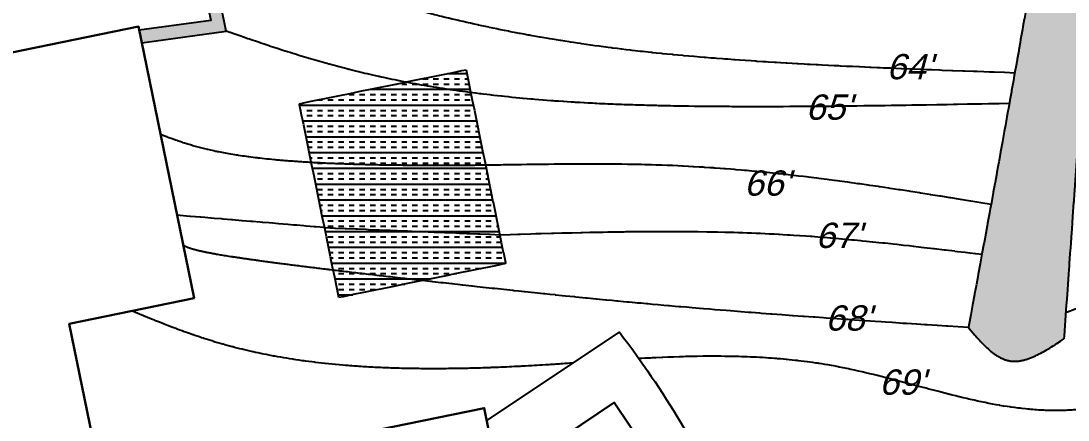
# Model space of a CAD drawing. Header units: inches. Extents: x 390519 to 400596, y 203620 to 211185.
# Drawn here: x 394540 to 396571, y 207590 to 208364 of the extents above; entities that cross this region are included whole.
import ezdxf

# ---------------------------------------------------------------- set-up
doc = ezdxf.new("R2010")
doc.units = ezdxf.units.IN
doc.header["$LTSCALE"] = 0.5
doc.header["$MEASUREMENT"] = 0
doc.linetypes.add('LTP418', pattern=[40, 40, 0])
doc.layers.add('LD-A-BLDG', color=7, linetype='Continuous', lineweight=30)
for name, color, linetype in [('LD-A-WALL', 7, 'Continuous'), ('MONUMENTS', 7, 'Continuous'), ('My LAYER', 7, 'LTP418'), ('Names', 1, 'LTP418'), ('numbers', 7, 'LTP418'), ('TOPO', 80, 'LTP418')]:
    doc.layers.add(name, color=color, linetype=linetype)
doc.styles.add('ARIAL', font='arial.ttf', dxfattribs={"oblique": 15})
pattern_1 = [(49.99999999999999, (-5992902.709236369, -3124609.863930522), (117.2381198322018, -10.25700645216362), [12.2589531675, -134.8484848425]), (355, (-5992902.709236369, -3124609.863930522), (-22.67928134253247, 122.9478418665379), [9.807162534000001, -107.878787874]), (100.45144446, (-5992892.939393193, -3124610.718680965), (94.55883812016134, 112.690834147814), [10.41850704820611, -114.6035775302672]), (46.18420000000001, (-5992902.709236369, -3124577.173388742), (174.4434865483092, -27.0545748208081), [18.38842975125, -202.27272726375]), (96.63563548999998, (-5992888.172284477, -3124579.427942136), (152.7730269261972, 159.2223240864779), [15.62776939875544, -171.9054630594044]), (351.1841639899999, (-5992902.709236369, -3124577.173388742), (152.7730268249456, 159.2223240040061), [14.710743801, -161.8181819744527]), (21, (-5992886.363965479, -3124585.346024187), (97.56607463027603, -65.80914833356255), [12.2589531675, -134.8484848425]), (326.0000000000001, (-5992886.363965479, -3124585.346024187), (39.77055011948517, 118.5277392218651), [9.807162533999996, -107.878787874]), (71.45144474, (-5992878.233459315, -3124590.830119845), (137.3366235549101, 52.71859063083836), [10.41850672130069, -114.6035775302672]), (37.50000000000001, (-5992902.709236369, -3124609.863930522), (1.987561291443229, 54.4124021848885), [0, -106.5711662028, 0, -109.513314963, 0, -108.28741964625]), (7.499999999999999, (-5992902.709236369, -3124609.863930522), (42.99942852398916, 64.46766272905809), [0, -62.43893479979999, 0, -104.1193755693, 0, -41.27180899724999]), (327.5, (-5992939.159190454, -3124609.863930522), (87.25472326397761, -3.686654883876419), [0, -40.86317722499999, 0, -127.493112942, 0, -169.1735537115]), (317.5, (-5992955.504461343, -3124609.863930522), (95.32335917202715, 16.36243053660396), [0, -53.1221303925, 0, -84.66850321019999, 0, -120.1377410415])]

msp = doc.modelspace()

# ---------------------------------------------------------------- hatches: boundary and pattern name
at = {"layer": 'MONUMENTS'}
h = msp.add_hatch(dxfattribs=at)
h.set_pattern_fill('GRAVEL', scale=49.03581267)
h.set_pattern_definition([(228.012787504, (-5992867.403451246, -3124560.828117853), (-392.286501360003, -441.3223140300001), [6.597082093371119, -653.1123064115419]), (184.969740728, (-5992871.816674386, -3124565.731699119), (588.4297520399988, 49.03581267000172), [11.32079999949756, -1120.758844991288]), (132.510447078, (-5992883.094911301, -3124566.712415373), (490.3581267000057, -539.3939393699933), [7.982441872923958, -790.2627553659584]), (267.273689006, (-5992902.218878242, -3124578.971368541), (49.03581267000119, 980.7162534000008), [10.30919118411546, -1020.609733125491]), (292.833654178, (-5992902.709236369, -3124589.268889201), (-245.1790633499994, 588.4297520400013), [10.10897796098385, -1000.79019742107]), (357.273689006, (-5992898.786371355, -3124598.585693609), (-980.7162534000008, 49.03581267000124), [10.30919118411546, -1020.609733125491]), (37.6942404667, (-5992888.488850694, -3124599.076051735), (-637.4655647099999, -490.3581266999986), [13.63337796082743, -1349.703317214766]), (72.2553283749, (-5992877.700971907, -3124590.739963581), (343.2506886900013, 1078.78787874), [12.87131239612296, -1274.260392900135]), (121.429565615, (-5992873.778106893, -3124578.481010414), (-392.2865013600009, 637.4655647099993), [10.3441046827365, -1024.067496795255]), (175.236358309, (-5992879.172046287, -3124569.654564133), (539.3939393699991, -49.03581267000185), [11.80939283694144, -578.6599831768052]), (222.397437798, (-5992890.940641328, -3124568.67384788), (-588.4297520399981, -539.3939393699986), [15.27210578444616, -1511.939600718983]), (138.814074834, (-5992853.673423698, -3124579.461726667), (-343.2506886900016, 294.21487602), [5.212555922633668, -516.0452828054098]), (171.46923439, (-5992857.596288712, -3124576.02921978), (637.4655647099999, -98.07162533999976), [9.916855646942789, -981.7710831729411]), (225, (-5992867.403451246, -3124574.5581454), (-5.444068825743997e-15, -49.03581266999671), [6.934693663604069, -62.41241765629662]), (203.198590514, (-5992870.835958133, -3124568.67384788), (245.1790633499994, 98.07162533999879), [3.73446942132186, -369.7111539350444]), (291.801409486, (-5992874.26846502, -3124570.14492226), (-49.03581266998449, 147.107438010005), [5.281304131997009, -258.784628547727]), (30.9637565321, (-5992872.307032513, -3124575.048503527), (147.1074380100026, 98.07162533999899), [8.577785674550427, -277.3476791288651]), (161.565051177, (-5992864.951660613, -3124570.635280387), (98.07162534000055, -49.03581266999885), [6.20258898044097, -148.8622659741026]), (16.389540334, (-5992902.709236369, -3124570.14492226), (490.3581266999983, 147.1074380100021), [8.689146005123998, -860.2276683108993]), (70.3461759419, (-5992894.373148215, -3124567.693131626), (-196.1432506800598, -539.3939393701664), [7.289712947334869, -721.680049285541]), (293.198590514, (-5992864.951660613, -3124560.828117853), (-98.07162533999853, 245.1790633499996), [7.46888980683105, -365.9767335495352]), (343.610459666, (-5992862.009511853, -3124567.693131626), (-490.3581266999983, 147.1074380100021), [8.689146005123995, -860.2276683108794]), (339.44395478, (-5992902.709236369, -3124600.547126115), (-245.1790633500018, 98.07162534000118), [8.379239669049596, -410.5829274381176]), (294.775140569, (-5992894.863506341, -3124603.489274875), (-245.1790633500002, 539.3939393700001), [7.020849586465259, -695.0651419149168]), (66.8014094864, (-5992864.461302486, -3124609.863930522), (98.07162533999906, 245.1790633499985), [7.46888980683105, -365.9767335495352]), (17.3540246363, (-5992861.519153725, -3124602.998916748), (-637.4655647099988, -196.1432506799981), [8.21992231368477, -813.7700835271669]), (69.44395478040002, (-5992888.488850694, -3124609.863930522), (-98.07162534000034, -245.1790633499978), [4.189619834524797, -414.7725472726424]), (101.309932474, (-5992867.403451246, -3124609.863930522), (-49.03581266999822, 196.1432506800006), [2.5003360880433, -247.5342295811677]), (165.963756532, (-5992867.893809373, -3124607.412139889), (147.107438009998, -49.03581267000006), [10.10897796098385, -192.0708571154289]), (186.009005957, (-5992877.700971907, -3124604.960349255), (490.3581267000022, 49.03581266999917), [9.3682920106035, -927.4595936416524]), (303.690067526, (-5992872.307032513, -3124579.461726667), (-49.03581266999937, 98.07162533999929), [7.072042974892739, -169.7290939408395]), (353.157226587, (-5992868.3841675, -3124585.346024187), (833.6088153900006, -98.07162534000257), [12.34692341542998, -1222.343291151545]), (60.9453959009, (-5992856.125214332, -3124586.817098568), (-196.1432506799988, -343.2506886899988), [5.048531129252519, -499.8060597837916]), (90, (-5992853.673423698, -3124582.403875427), (-49.03581266999998, 49.03581267), [2.942148760199999, -46.09366390979999]), (120.256437164, (-5992878.681688161, -3124603.489274875), (196.1432506800004, -343.2506886900003), [6.812251239367079, -674.4150297557608]), (48.01278750420001, (-5992882.114195047, -3124597.604977355), (392.28650136, 441.3223140299987), [13.19416418674224, -646.5152243181709]), (0, (-5992873.287748766, -3124587.797814821), (49.03581267, 49.03581267), [12.7493112942, -36.28650137579999]), (325.3048464690001, (-5992860.538437473, -3124587.797814821), (490.3581267000067, -343.2506886899914), [7.753248484504379, -767.5710262882134]), (254.054604099, (-5992854.163781825, -3124592.211037961), (-49.03581267000185, -196.1432506800002), [7.13971239637734, -349.8463923513957]), (207.645975364, (-5992856.125214332, -3124599.076051735), (-931.6804407299975, -490.3581267000023), [11.62467493061355, -1150.844739464673]), (175.42607874, (-5992866.422734993, -3124604.469991129), (-637.4655647099976, 49.03581267000006), [12.29813278182333, -1217.513792402841])])
edge = h.paths.add_edge_path()
edge.add_line((395243.965298079, 209714.6186754215), (395112.0313935615, 209665.4385742233))
edge.add_line((395112.0313935615, 209665.4385742233), (395034.9001334598, 209625.6759249694))
edge.add_line((395034.9001334598, 209625.6759249694), (394982.1702895705, 209589.3567330516))
edge.add_line((394982.1702895705, 209589.3567330516), (394929.1569923973, 209530.5998705062))
edge.add_line((394929.1569923973, 209530.5998705062), (394866.7072960027, 209445.616420845))
edge.add_line((394866.7072960027, 209445.616420845), (394823.3843660811, 209351.9090681029))
edge.add_line((394823.3843660811, 209351.9090681029), (394795.3928791098, 209274.6285420647))
edge.add_line((394795.3928791098, 209274.6285420647), (394774.3610278219, 209149.5048453193))
edge.add_line((394774.3610278219, 209149.5048453193), (394785.6801844174, 208960.3401902174))
edge.add_line((394785.6801844174, 208960.3401902174), (394822.8774521109, 208755.7887808396))
edge.add_line((394822.8774521109, 208755.7887808396), (394859.0822271323, 208607.6025549509))
edge.add_line((394859.0822271323, 208607.6025549509), (394908.8454043576, 208365.341122454))
edge.add_line((394908.8454043576, 208365.341122454), (394769.9253111016, 208346.3139192406))
edge.add_line((394769.9253111016, 208346.3139192406), (394774.910575103, 208321.927978538))
edge.add_line((394774.910575103, 208321.927978538), (394779.0966440318, 208322.8434181404))
edge.add_line((394779.0966440318, 208322.8434181404), (394938.3976541255, 208344.272068277))
edge.add_line((394938.3976541255, 208344.272068277), (394890.8002252942, 208580.9679360352))
edge.add_arc((385292.6892563722, 206455.5436164225), 9830.623719283682, 12.48619768716796, 13.32064973259904)
edge.add_arc((397029.8308848416, 209291.6349727309), 2244.86472403264, 191.0840244213952, 194.7384978401566, ccw=False)
edge.add_arc((396297.3122760414, 209147.7418728461), 1498.347131392757, 180.1794483127775, 191.0693608223139, ccw=False)
edge.add_arc((395496.6364647359, 209088.0657864351), 699.827252167639, 155.6283747836667, 175.4937986231259, ccw=False)
edge.add_arc((395383.1542719763, 209145.0155818942), 572.9793642877853, 132.1318905069582, 156.1329705717189, ccw=False)
edge.add_arc((395310.3697000908, 209223.4922002926), 465.9560408331421, 102.920529217011, 131.9681010481975, ccw=False)
edge.add_line((395206.182227117, 209677.6507656244), (395212.885073645, 209680.0083682323))
edge.add_line((395212.885073645, 209680.0083682323), (395256.0247404715, 209692.5793815684))
edge.add_line((395256.0247404715, 209692.5793815684), (395243.965298079, 209714.6186754215))
at = {"layer": 'My LAYER', "true_color": 0x121569}
h = msp.add_hatch(dxfattribs=at)
h.set_pattern_fill('GRAVEL', color=166, scale=81.72635444999999)
h.set_pattern_definition([(228.012787504, (-5992843.866261165, -3124528.137576072), (-653.810835600005, -735.5371900500002), [10.9951368222852, -1088.520510685903]), (184.969740728, (-5992851.221633065, -3124536.310211517), (980.7162533999978, 81.72635445000287), [18.8679999991626, -1867.931408318814]), (132.510447078, (-5992870.018694589, -3124537.944738606), (817.2635445000094, -898.9898989499889), [13.3040697882066, -1317.104592276597]), (267.273689006, (-5992901.891972824, -3124558.376327219), (81.72635445000196, 1634.527089000001), [17.18198530685909, -1701.016221875819]), (292.833654178, (-5992902.709236369, -3124575.538861653), (-408.631772249999, 980.7162534000022), [16.84829660163975, -1667.983662368449]), (357.273689006, (-5992896.171128012, -3124591.066868999), (-1634.527089000001, 81.72635445000208), [17.18198530685909, -1701.016221875819]), (37.6942404667, (-5992879.008593578, -3124591.884132544), (-1062.44260785, -817.2635444999977), [22.72229660137905, -2249.505528691277]), (72.2553283749, (-5992861.028795599, -3124577.990652287), (572.0844811500021, 1797.9797979), [21.4521873268716, -2123.767321500226]), (121.429565615, (-5992854.490687243, -3124557.559063674), (-653.8108356000016, 1062.442607849999), [17.2401744712275, -1706.779161325426]), (175.236358309, (-5992863.480586233, -3124542.848319874), (898.9898989499986, -81.7263544500031), [19.6823213949024, -964.4333052946755]), (222.397437798, (-5992883.094911301, -3124541.213792785), (-980.7162533999968, -898.9898989499977), [25.4535096407436, -2519.899334531638]), (138.814074834, (-5992820.982881919, -3124559.193590763), (-572.0844811500026, 490.3581267), [8.687593204389447, -860.0754713423497]), (171.46923439, (-5992827.520990275, -3124553.472745952), (1062.44260785, -163.4527088999996), [16.52809274490465, -1636.285138621568]), (225, (-5992843.866261165, -3124551.020955319), (-9.073448042906661e-15, -81.7263544499945), [11.55782277267345, -104.0206960938277]), (203.198590514, (-5992849.587105976, -3124541.213792785), (408.6317722499991, 163.452708899998), [6.2241157022031, -616.1852565584073]), (291.801409486, (-5992855.307950787, -3124543.665583418), (-81.72635444997417, 245.1790633500084), [8.802173553328348, -431.3077142462117]), (30.9637565321, (-5992852.038896609, -3124551.838218863), (245.1790633500043, 163.4527088999983), [14.29630945758405, -462.2461318814419]), (161.565051177, (-5992839.779943442, -3124544.482846962), (163.4527089000009, -81.72635444999808), [10.33764830073495, -248.1037766235043]), (16.389540334, (-5992902.709236369, -3124543.665583418), (817.2635444999971, 245.1790633500036), [14.48191000854, -1433.712780518166]), (70.3461759419, (-5992888.815756112, -3124539.579265696), (-326.9054178000997, -898.9898989502775), [12.14952157889145, -1202.800082142568]), (293.198590514, (-5992839.779943442, -3124528.137576072), (-163.4527088999976, 408.6317722499992), [12.44814967805175, -609.9612225825587]), (343.610459666, (-5992834.876362175, -3124539.579265696), (-817.2635444999971, 245.1790633500035), [14.48191000853999, -1433.712780518132]), (339.44395478, (-5992902.709236369, -3124594.335923177), (-408.6317722500029, 163.452708900002), [13.965399448416, -684.3048790635294]), (294.775140569, (-5992889.633019657, -3124599.239504444), (-408.6317722500004, 898.98989895), [11.7014159774421, -1158.441903191528]), (66.8014094864, (-5992838.962679897, -3124609.863930522), (163.4527088999984, 408.6317722499975), [12.44814967805175, -609.9612225825587]), (17.3540246363, (-5992834.05909863, -3124598.422240899), (-1062.442607849998, -326.9054177999969), [13.69987052280795, -1356.283472545278]), (69.44395478040002, (-5992879.008593578, -3124609.863930522), (-163.4527089000006, -408.6317722499962), [6.982699724207997, -691.2875787877372]), (101.309932474, (-5992843.866261165, -3124609.863930522), (-81.72635444999703, 326.905417800001), [4.1672268134055, -412.5570493019462]), (165.963756532, (-5992844.683524709, -3124605.7776128), (245.1790633499966, -81.7263544500001), [16.84829660163975, -320.1180951923814]), (186.009005957, (-5992861.028795599, -3124601.691295078), (817.2635445000036, 81.72635444999861), [15.6138200176725, -1545.765989402754]), (303.690067526, (-5992852.038896609, -3124559.193590763), (-81.72635444999895, 163.4527088999988), [11.78673829148789, -282.8818232347325]), (353.157226587, (-5992845.500788254, -3124569.000753297), (1389.348025650001, -163.4527089000043), [20.5782056923833, -2037.238818585909]), (60.9453959009, (-5992825.069199641, -3124571.452543931), (-326.905417799998, -572.084481149998), [8.4142185487542, -833.0100996396528]), (90, (-5992820.982881919, -3124564.09717203), (-81.72635444999997, 81.72635444999999), [4.903581266999999, -76.82277318299998]), (120.256437164, (-5992862.663322688, -3124599.239504444), (326.9054178000007, -572.0844811500007), [11.3537520656118, -1124.025049592935]), (48.01278750420001, (-5992868.3841675, -3124589.43234191), (653.8108355999999, 735.5371900499979), [21.9902736445704, -1077.525373863618]), (0, (-5992853.673423698, -3124573.08707102), (81.72635444999999, 81.72635444999999), [21.248852157, -60.47750229299999]), (325.3048464690001, (-5992832.424571541, -3124573.08707102), (817.2635445000113, -572.0844811499857), [12.9220808075073, -1279.285043813689]), (254.054604099, (-5992821.800145463, -3124580.442442921), (-81.72635445000307, -326.9054178000003), [11.8995206606289, -583.0773205856594]), (207.645975364, (-5992825.069199641, -3124591.884132544), (-1552.800734549996, -817.2635445000038), [19.37445821768925, -1918.074565774455]), (175.42607874, (-5992842.231734076, -3124600.874031533), (-1062.442607849996, 81.7263544500001), [20.49688796970555, -2029.189654004736])])
edge = h.paths.add_edge_path()
edge.add_spline(control_points=[(396441.4597293586, 209699.1969534322), (396511.9371837005, 209664.2417507777), (396709.1969689541, 209566.4054166847), (396507.2596721295, 208472.5030557243), (396377.4710223209, 207769.4327825131)], knot_values=[0, 0, 0, 0, 58.24196916323759, 163.0138096938018, 163.0138096938018, 163.0138096938018, 163.0138096938018], degree=3, periodic=0)
edge.add_spline(control_points=[(396377.4710223209, 207769.4327825136), (396402.6380666353, 207739.9695625064), (396456.0230929906, 207677.4713701501), (396525.8619669282, 207723.3793952605), (396562.7770389076, 207747.645222526)], knot_values=[0, 0, 0, 0, 101.9809180768147, 216.3247273409774, 216.3247273409774, 216.3247273409774, 216.3247273409774], degree=3, periodic=0)
edge.add_spline(control_points=[(396562.7770389067, 207747.645222526), (396616.2889999989, 208502.841989161), (396697.5306929993, 209649.3793729041), (396773.0546128489, 209679.2815385694), (396798.8327320963, 209689.4878625236)], knot_values=[0, 0, 0, 0, 109.3975424700394, 166.0870089399825, 166.0870089399825, 166.0870089399825, 166.0870089399825], degree=3, periodic=0)
edge.add_line((396798.8327320972, 209689.4878625232), (396441.4597293586, 209699.1969534322))
at = {"layer": 'Names'}
h = msp.add_hatch(dxfattribs=at)
h.set_pattern_fill('INSUL', scale=81.72635444999999)
h.set_pattern_definition([(0, (-5992902.709236369, -3124609.863930522), (0, 30.64738291875), []), (0, (-5992902.709236369, -3124599.648136216), (0, 30.64738291875), [10.21579430625, -10.21579430625]), (0, (-5992902.709236369, -3124589.43234191), (0, 30.64738291875), [10.21579430625, -10.21579430625])])
h.paths.add_polyline_path([(395480.1646458181, 207893.6032608906), (395156.8259027358, 207827.7672400074), (395080.2505907323, 208203.8495852342), (395403.5893338146, 208269.6856061183)])
at = {"layer": 'TOPO', "true_color": 0x055715}
h = msp.add_hatch(dxfattribs=at)
h.set_pattern_fill('AR-CONC', color=108, scale=16.34527089)
h.set_pattern_definition(pattern_1)
edge = h.paths.add_edge_path()
edge.add_arc((395999.1648717104, 207482.5493869565), 52.46012400392839, 56.3916279224253, 236.3916279224253, ccw=False)
edge.add_arc((396077.1890223036, 207524.0745476531), 49.03462830490692, -2.5314482260350815, 177.4685517739648, ccw=False)
edge.add_arc((396144.1474245046, 207482.1979636324), 43.58818399241914, -65.65028746379733, 114.3497125362027, ccw=False)
edge.add_arc((396146.8934300137, 207372.1370820941), 71.97880562309842, -102.21198287638549, 77.78801712361451, ccw=False)
edge.add_arc((396081.054678869, 207290.9501215836), 51.76029152821884, -167.91472061012462, 12.085279389875325, ccw=False)
edge.add_arc((396007.2230902594, 207341.228174842), 65.37687707205255, 110.80250600451609, 290.80250600451615, ccw=False)
edge.add_arc((395977.0660654674, 207420.6008102838), 19.53167029305017, 110.8085838732649, 290.80858387326487, ccw=False)
edge = h.paths.add_edge_path()
edge.add_arc((395830.9965521578, 204060.2909849053), 49.03581267, 270, 450)
edge = h.paths.add_edge_path()
edge.add_arc((395794.2196926553, 204109.3267975753), 36.7768595025, 0, 90)
edge = h.paths.add_edge_path()
edge.add_arc((395794.2196926553, 204121.5857507428), 24.517906335, 90, 180)
edge = h.paths.add_edge_path()
edge.add_arc((395757.4428331528, 204121.5857507428), 12.2589531675, 0, 90)
edge = h.paths.add_edge_path()
edge.add_line((395757.4428331528, 204133.8447039103), (395745.1838799853, 204133.8447039103))
edge = h.paths.add_edge_path()
edge.add_arc((395745.1838799853, 204109.3267975753), 24.517906335, 90, 180)
edge = h.paths.add_edge_path()
edge.add_line((395720.6659736503, 204109.3267975753), (395720.6659736503, 204097.0678444078))
edge = h.paths.add_edge_path()
edge.add_arc((395720.6659736503, 204060.2909849053), 36.7768595025, 90, 270)
edge = h.paths.add_edge_path()
edge.add_arc((395781.9607394878, 204023.5141254028), 61.29476583749999, 180, 270)
edge = h.paths.add_edge_path()
edge.add_arc((395781.9607394878, 204011.2551722353), 49.03581267, 270, 360)
edge = h.paths.add_edge_path()
edge.add_arc((394856.148251007, 204116.4696809528), 49.03581267, 270, 450)
edge = h.paths.add_edge_path()
edge.add_arc((394819.3713915044, 204165.5054936228), 36.7768595025, 0, 90)
edge = h.paths.add_edge_path()
edge.add_arc((394819.3713915044, 204177.7644467903), 24.517906335, 90, 180)
edge = h.paths.add_edge_path()
edge.add_arc((394782.5945320019, 204177.7644467903), 12.2589531675, 0, 90)
edge = h.paths.add_edge_path()
edge.add_line((394782.5945320019, 204190.0233999578), (394770.3355788345, 204190.0233999578))
edge = h.paths.add_edge_path()
edge.add_arc((394770.3355788345, 204165.5054936228), 24.517906335, 90, 180)
edge = h.paths.add_edge_path()
edge.add_line((394745.8176724995, 204165.5054936228), (394745.8176724995, 204153.2465404554))
edge = h.paths.add_edge_path()
edge.add_arc((394745.8176724995, 204116.4696809528), 36.7768595025, 90, 270)
edge = h.paths.add_edge_path()
edge.add_arc((394807.1124383369, 204079.6928214503), 61.29476583749999, 180, 270)
edge = h.paths.add_edge_path()
edge.add_arc((394807.1124383369, 204067.4338682829), 49.03581267, 270, 360)
edge = h.paths.add_edge_path()
edge.add_arc((397148.9974703729, 204378.1574679017), 49.03581267, 270, 450)
edge = h.paths.add_edge_path()
edge.add_arc((397112.2206108704, 204427.1932805717), 36.7768595025, 0, 90)
edge = h.paths.add_edge_path()
edge.add_arc((397112.2206108704, 204439.4522337392), 24.517906335, 90, 180)
edge = h.paths.add_edge_path()
edge.add_arc((397075.4437513679, 204439.4522337392), 12.2589531675, 0, 90)
edge = h.paths.add_edge_path()
edge.add_line((397075.4437513679, 204451.7111869067), (397063.1847982004, 204451.7111869067))
edge = h.paths.add_edge_path()
edge.add_arc((397063.1847982004, 204427.1932805717), 24.517906335, 90, 180)
edge = h.paths.add_edge_path()
edge.add_line((397038.6668918654, 204427.1932805717), (397038.6668918654, 204414.9343274042))
edge = h.paths.add_edge_path()
edge.add_arc((397038.6668918654, 204378.1574679017), 36.7768595025, 90, 270)
edge = h.paths.add_edge_path()
edge.add_arc((397099.9616577029, 204341.3806083992), 61.29476583749999, 180, 270)
edge = h.paths.add_edge_path()
edge.add_arc((397099.9616577029, 204329.1216552317), 49.03581267, 270, 360)
edge = h.paths.add_edge_path()
edge.add_arc((396123.2826862136, 208589.0588451261), 49.03581267, 270, 450)
edge = h.paths.add_edge_path()
edge.add_arc((396086.5058267111, 208638.0946577961), 36.7768595025, 0, 90)
edge = h.paths.add_edge_path()
edge.add_arc((396086.5058267111, 208650.3536109636), 24.517906335, 90, 180)
edge = h.paths.add_edge_path()
edge.add_arc((396049.7289672086, 208650.3536109636), 12.2589531675, 0, 90)
edge = h.paths.add_edge_path()
edge.add_line((396049.7289672086, 208662.6125641311), (396037.4700140411, 208662.6125641311))
edge = h.paths.add_edge_path()
edge.add_arc((396037.4700140411, 208638.0946577961), 24.517906335, 90, 180)
edge = h.paths.add_edge_path()
edge.add_line((396012.9521077061, 208638.0946577961), (396012.9521077061, 208625.8357046286))
edge = h.paths.add_edge_path()
edge.add_arc((396012.9521077061, 208589.0588451261), 36.7768595025, 90, 270)
edge = h.paths.add_edge_path()
edge.add_arc((396074.2468735436, 208552.2819856236), 61.29476583749999, 180, 270)
edge = h.paths.add_edge_path()
edge.add_arc((396074.2468735436, 208540.0230324561), 49.03581267, 270, 360)
edge = h.paths.add_edge_path()
edge.add_arc((396299.8279570962, 209444.6357045919), 49.03581267, 270, 450)
edge = h.paths.add_edge_path()
edge.add_arc((396263.0510975936, 209493.6715172619), 36.7768595025, 0, 90)
edge = h.paths.add_edge_path()
edge.add_arc((396263.0510975936, 209505.9304704294), 24.517906335, 90, 180)
edge = h.paths.add_edge_path()
edge.add_arc((396226.2742380911, 209505.9304704294), 12.2589531675, 0, 90)
edge = h.paths.add_edge_path()
edge.add_line((396226.2742380911, 209518.1894235969), (396214.0152849237, 209518.1894235969))
edge = h.paths.add_edge_path()
edge.add_arc((396214.0152849237, 209493.6715172619), 24.517906335, 90, 180)
edge = h.paths.add_edge_path()
edge.add_line((396189.4973785887, 209493.6715172619), (396189.4973785887, 209481.4125640944))
edge = h.paths.add_edge_path()
edge.add_arc((396189.4973785887, 209444.6357045919), 36.7768595025, 90, 270)
edge = h.paths.add_edge_path()
edge.add_arc((396250.7921444261, 209407.8588450894), 61.29476583749999, 180, 270)
edge = h.paths.add_edge_path()
edge.add_arc((396250.7921444261, 209395.5998919219), 49.03581267, 270, 360)
h = msp.add_hatch(dxfattribs=at)
h.set_pattern_fill('AR-CONC', color=108, scale=16.34527089)
h.set_pattern_definition(pattern_1)
edge = h.paths.add_edge_path()
edge.add_arc((394863.9965127023, 205836.977604981), 49.03581267, 270, 450)
edge = h.paths.add_edge_path()
edge.add_arc((394827.2196531998, 205886.013417651), 36.7768595025, 0, 90)
edge = h.paths.add_edge_path()
edge.add_arc((394827.2196531998, 205898.2723708185), 24.517906335, 90, 180)
edge = h.paths.add_edge_path()
edge.add_arc((394790.4427936973, 205898.2723708185), 12.2589531675, 0, 90)
edge = h.paths.add_edge_path()
edge.add_line((394790.4427936973, 205910.531323986), (394778.1838405298, 205910.531323986))
edge = h.paths.add_edge_path()
edge.add_arc((394778.1838405298, 205886.013417651), 24.517906335, 90, 180)
edge = h.paths.add_edge_path()
edge.add_line((394753.6659341948, 205886.013417651), (394753.6659341948, 205873.7544644836))
edge = h.paths.add_edge_path()
edge.add_arc((394753.6659341948, 205836.977604981), 36.7768595025, 90, 270)
edge = h.paths.add_edge_path()
edge.add_arc((394814.9607000323, 205800.2007454785), 61.29476583749999, 180, 270)
edge = h.paths.add_edge_path()
edge.add_arc((394814.9607000323, 205787.9417923111), 49.03581267, 270, 360)
edge = h.paths.add_edge_path()
edge.add_arc((393380.8653093461, 205319.9785449044), 49.03581267, 270, 450)
edge = h.paths.add_edge_path()
edge.add_arc((393344.0884498436, 205369.0143575744), 36.7768595025, 0, 90)
edge = h.paths.add_edge_path()
edge.add_arc((393344.0884498436, 205381.2733107419), 24.517906335, 90, 180)
edge = h.paths.add_edge_path()
edge.add_arc((393307.3115903411, 205381.2733107419), 12.2589531675, 0, 90)
edge = h.paths.add_edge_path()
edge.add_line((393307.3115903411, 205393.5322639094), (393295.0526371736, 205393.5322639094))
edge = h.paths.add_edge_path()
edge.add_arc((393295.0526371736, 205369.0143575744), 24.517906335, 90, 180)
edge = h.paths.add_edge_path()
edge.add_line((393270.5347308386, 205369.0143575744), (393270.5347308386, 205356.7554044069))
edge = h.paths.add_edge_path()
edge.add_arc((393270.5347308386, 205319.9785449044), 36.7768595025, 90, 270)
edge = h.paths.add_edge_path()
edge.add_arc((393331.8294966761, 205283.2016854019), 61.29476583749999, 180, 270)
edge = h.paths.add_edge_path()
edge.add_arc((393331.8294966761, 205270.9427322344), 49.03581267, 270, 360)
edge = h.paths.add_edge_path()
edge.add_arc((393102.4968277622, 204690.6463567782), 49.03581267, 270, 450)
edge = h.paths.add_edge_path()
edge.add_arc((393065.7199682597, 204739.6821694482), 36.7768595025, 0, 90)
edge = h.paths.add_edge_path()
edge.add_arc((393065.7199682597, 204751.9411226157), 24.517906335, 90, 180)
edge = h.paths.add_edge_path()
edge.add_arc((393028.9431087572, 204751.9411226157), 12.2589531675, 0, 90)
edge = h.paths.add_edge_path()
edge.add_line((393028.9431087572, 204764.2000757832), (393016.6841555897, 204764.2000757832))
edge = h.paths.add_edge_path()
edge.add_arc((393016.6841555897, 204739.6821694482), 24.517906335, 90, 180)
edge = h.paths.add_edge_path()
edge.add_line((392992.1662492547, 204739.6821694482), (392992.1662492547, 204727.4232162807))
edge = h.paths.add_edge_path()
edge.add_arc((392992.1662492547, 204690.6463567782), 36.7768595025, 90, 270)
edge = h.paths.add_edge_path()
edge.add_arc((393053.4610150922, 204653.8694972757), 61.29476583749999, 180, 270)
edge = h.paths.add_edge_path()
edge.add_arc((393053.4610150922, 204641.6105441082), 49.03581267, 270, 360)
edge = h.paths.add_edge_path()
edge.add_arc((392752.381125297, 203997.2799656237), 49.03581267, 270, 450)
edge = h.paths.add_edge_path()
edge.add_arc((392715.6042657945, 204046.3157782937), 36.7768595025, 0, 90)
edge = h.paths.add_edge_path()
edge.add_arc((392715.6042657945, 204058.5747314612), 24.517906335, 90, 180)
edge = h.paths.add_edge_path()
edge.add_arc((392678.827406292, 204058.5747314612), 12.2589531675, 0, 90)
edge = h.paths.add_edge_path()
edge.add_line((392678.827406292, 204070.8336846287), (392666.5684531245, 204070.8336846287))
edge = h.paths.add_edge_path()
edge.add_arc((392666.5684531245, 204046.3157782937), 24.517906335, 90, 180)
edge = h.paths.add_edge_path()
edge.add_line((392642.0505467895, 204046.3157782937), (392642.0505467895, 204034.0568251263))
edge = h.paths.add_edge_path()
edge.add_arc((392642.0505467895, 203997.2799656237), 36.7768595025, 90, 270)
edge = h.paths.add_edge_path()
edge.add_arc((392703.345312627, 203960.5031061212), 61.29476583749999, 180, 270)
edge = h.paths.add_edge_path()
edge.add_arc((392703.345312627, 203948.2441529538), 49.03581267, 270, 360)
edge = h.paths.add_edge_path()
edge.add_arc((392376.979658201, 204509.3968981975), 49.03581267, 270, 450)
edge = h.paths.add_edge_path()
edge.add_arc((392340.2027986984, 204558.4327108675), 36.7768595025, 0, 90)
edge = h.paths.add_edge_path()
edge.add_arc((392340.2027986984, 204570.691664035), 24.517906335, 90, 180)
edge = h.paths.add_edge_path()
edge.add_arc((392303.425939196, 204570.691664035), 12.2589531675, 0, 90)
edge = h.paths.add_edge_path()
edge.add_line((392303.425939196, 204582.9506172025), (392291.1669860285, 204582.9506172025))
edge = h.paths.add_edge_path()
edge.add_arc((392291.1669860285, 204558.4327108675), 24.517906335, 90, 180)
edge = h.paths.add_edge_path()
edge.add_line((392266.6490796935, 204558.4327108675), (392266.6490796935, 204546.1737577))
edge = h.paths.add_edge_path()
edge.add_arc((392266.6490796935, 204509.3968981975), 36.7768595025, 90, 270)
edge = h.paths.add_edge_path()
edge.add_arc((392327.943845531, 204472.620038695), 61.29476583749999, 180, 270)
edge = h.paths.add_edge_path()
edge.add_arc((392327.943845531, 204460.3610855275), 49.03581267, 270, 360)
edge = h.paths.add_edge_path()
edge.add_arc((391022.1524752366, 204266.3231244734), 49.03581267, 270, 450)
edge = h.paths.add_edge_path()
edge.add_arc((390985.375615734, 204315.3589371434), 36.7768595025, 0, 90)
edge = h.paths.add_edge_path()
edge.add_arc((390985.375615734, 204327.6178903109), 24.517906335, 90, 180)
edge = h.paths.add_edge_path()
edge.add_arc((390948.5987562315, 204327.6178903109), 12.2589531675, 0, 90)
edge = h.paths.add_edge_path()
edge.add_line((390948.5987562315, 204339.8768434784), (390936.3398030641, 204339.8768434784))
edge = h.paths.add_edge_path()
edge.add_arc((390936.3398030641, 204315.3589371434), 24.517906335, 90, 180)
edge = h.paths.add_edge_path()
edge.add_line((390911.8218967291, 204315.3589371434), (390911.8218967291, 204303.099983976))
edge = h.paths.add_edge_path()
edge.add_arc((390911.8218967291, 204266.3231244734), 36.7768595025, 90, 270)
edge = h.paths.add_edge_path()
edge.add_arc((390973.1166625666, 204229.5462649709), 61.29476583749999, 180, 270)
edge = h.paths.add_edge_path()
edge.add_arc((390973.1166625666, 204217.2873118035), 49.03581267, 270, 360)
edge = h.paths.add_edge_path()
edge.add_arc((390925.2413641302, 207749.9580187169), 32.69054178, 270, 450)
edge = h.paths.add_edge_path()
edge.add_arc((390900.7234577952, 207782.6485604969), 24.517906335, 0, 90)
edge = h.paths.add_edge_path()
edge.add_arc((390900.7234577952, 207790.8211959419), 16.34527089, 90, 180)
edge = h.paths.add_edge_path()
edge.add_arc((390876.2055514602, 207790.8211959419), 8.172635445, 0, 90)
edge = h.paths.add_edge_path()
edge.add_line((390876.2055514602, 207798.9938313869), (390868.0329160152, 207798.9938313869))
edge = h.paths.add_edge_path()
edge.add_arc((390868.0329160152, 207782.6485604969), 16.34527089, 90, 180)
edge = h.paths.add_edge_path()
edge.add_line((390851.6876451252, 207782.6485604969), (390851.6876451252, 207774.4759250519))
edge = h.paths.add_edge_path()
edge.add_arc((390851.6876451252, 207749.9580187169), 24.517906335, 90, 270)
edge = h.paths.add_edge_path()
edge.add_arc((390892.5508223502, 207725.4401123819), 40.86317722499999, 180, 270)
edge = h.paths.add_edge_path()
edge.add_arc((390892.5508223502, 207717.2674769369), 32.69054178, 270, 360)
edge = h.paths.add_edge_path()
edge.add_arc((391196.2459554862, 208446.4463566109), 32.69054178, 270, 450)
edge = h.paths.add_edge_path()
edge.add_arc((391171.7280491513, 208479.1368983909), 24.517906335, 0, 90)
edge = h.paths.add_edge_path()
edge.add_arc((391171.7280491513, 208487.3095338359), 16.34527089, 90, 180)
edge = h.paths.add_edge_path()
edge.add_arc((391147.2101428162, 208487.3095338359), 8.172635445, 0, 90)
edge = h.paths.add_edge_path()
edge.add_line((391147.2101428162, 208495.4821692808), (391139.0375073712, 208495.4821692808))
edge = h.paths.add_edge_path()
edge.add_arc((391139.0375073712, 208479.1368983909), 16.34527089, 90, 180)
edge = h.paths.add_edge_path()
edge.add_line((391122.6922364812, 208479.1368983909), (391122.6922364812, 208470.9642629459))
edge = h.paths.add_edge_path()
edge.add_arc((391122.6922364812, 208446.4463566109), 24.517906335, 90, 270)
edge = h.paths.add_edge_path()
edge.add_arc((391163.5554137062, 208421.9284502759), 40.86317722499999, 180, 270)
edge = h.paths.add_edge_path()
edge.add_arc((391163.5554137062, 208413.7558148309), 32.69054178, 270, 360)

# ---------------------------------------------------------------- linework, layer by layer
at = {"layer": 'LD-A-BLDG', "elevation": 1389.44609727534}
msp.add_lwpolyline([(394522.4105099766, 208302.9675687389), (394768.5049084956, 208353.2619672664), (394876.171207848, 207826.6009939192), (394634.1631270498, 207777.140204208), (394698.5798396282, 207462.0360719897), (395438.6610149853, 207613.3115540766), (395464.0942564905, 207488.9076973321), (395500.5769011164, 207496.3611408584), (395690.7377826516, 207624.1484686765), (395788.4988478441, 207478.8553557349, -0.022157), (395882.5985723585, 207271.0579269105, -0.083003), (395961.7914098203, 206794.8874953426, -0.050101), (395929.0354869561, 206462.3593043564), (395702.6861756714, 206503.7291849796), (395698.9431086378, 206502.9773025191), (395731.2250186456, 206345.0492951805), (394218.4211619636, 206035.8131152107)], format="xyb", dxfattribs=at)
at = {"layer": 'LD-A-WALL', "flags": 128}
for points, elevation in [([(394779.0966440318, 208322.8434181404), (394938.3976541255, 208344.272068277), (394890.8002252942, 208580.9679360352, 0.003641), (394858.8288754327, 208720.5238588932, -0.015947), (394826.8411803022, 208860.0634364826, -0.047552), (394798.9724934343, 209143.0491114003, -0.086897), (394859.1721261228, 209376.8518662122, -0.105109), (394998.7770847939, 209569.938551235, -0.1274270041639889), (395206.182227117, 209677.6507656244), (395212.885073645, 209680.0083682323), (395256.0247404715, 209692.5793815684)], 988.74178140699), ([(395443.5645962534, 207589.2840058678), (395701.0026127715, 207760.4843731695, -0.05703300000000001), (395916.7274979772, 207399.5154108349, -0.022115), (396012.0040819943, 207117.1181656695)], 1185.26097331746)]:
    msp.add_lwpolyline(points, format="xyb", dxfattribs=dict(at, elevation=elevation))
at = {"layer": 'MONUMENTS', "elevation": 909.8595040918499}
msp.add_lwpolyline([(395243.965298079, 209714.6186754215), (395112.0313935615, 209665.4385742233), (395034.9001334598, 209625.6759249694), (394982.1702895705, 209589.3567330516), (394929.1569923973, 209530.5998705062), (394866.7072960027, 209445.616420845), (394823.3843660811, 209351.9090681029), (394795.3928791098, 209274.6285420647), (394774.3610278219, 209149.5048453193), (394785.6801844174, 208960.3401902174), (394822.8774521109, 208755.7887808396), (394859.0822271323, 208607.6025549509), (394908.8454043576, 208365.341122454), (394769.9253111016, 208346.3139192406), (394774.910575103, 208321.927978538), (394779.0966440318, 208322.8434181404)], dxfattribs=at)
at = {"layer": 'My LAYER'}
msp.add_lwpolyline([(395480.1646458181, 207893.6032608906), (395156.8259027358, 207827.7672400074), (395080.2505907323, 208203.8495852342), (395403.5893338146, 208269.6856061183)], close=True, dxfattribs=at)
for points in [[(396441.4597293586, 209699.1969534322, 909.22203852714), (396601.9342930866, 209467.1827891194), (396377.4710223209, 207769.4327825131)], [(396798.8327320963, 209689.4878625236, 909.22203852714), (396720.8322422979, 209528.778645372), (396562.7770389067, 207747.645222526)], [(396377.4710223209, 207769.4327825136), (396456.6288859369, 207705.1355020148), (396562.7770389076, 207747.645222526)]]:
    msp.add_spline(points, degree=3, dxfattribs=at)
at = {"layer": 'TOPO'}
for points in [[(396467.4682774758, 208263.3459732239, -117.4684735138627), (395731.4396213628, 208306.4981858889), (394875.3194703404, 208532.0567219425, 980.9450871924598)], [(396456.9189655911, 208204.1317868046, -104.5282746820927), (395657.3468553405, 208204.1317868046, -104.5282746820927), (394938.3976541255, 208344.272068277, 988.74178140699)], [(396421.450246579, 208008.3758072141, -58.92492171663888), (395783.1349322638, 208084.4770316258), (395441.3002355825, 208084.4770316258), (394811.3049140107, 208143.9012601585, 1389.44609727534)], [(395129.1835132083, 207963.5265912833), (394843.3085667128, 207987.3520429619, 1389.44609727534)], [(395129.1835132083, 207963.5265912833), (395468.730188597, 207949.7610142943)], [(395468.730188597, 207949.7610142948), (396026.7024732186, 207949.7610142948), (396403.7169835549, 207911.7566271364, -35.33682019992455)], [(396377.4710223209, 207769.4327825136), (395686.3060447322, 207821.8496786668), (395318.4952742765, 207860.685250449), (394855.2656604955, 207928.8626671033, 1389.44609727534)]]:
    msp.add_spline(points, degree=3, dxfattribs=at)
msp.add_open_spline([(396831.4881985364, 207901.610098775, -64.5105126440155), (396743.9487070404, 207867.5928651583, -48.94949255940304), (396655.1482950235, 207832.8136468418, -30.89828313505349), (396566.3478830084, 207798.0344285257, -12.84707371070394)], degree=3, dxfattribs=at)
for points, knots in [([(397139.8571707131, 207819.181799131, 21.73000580841541), (397105.8699950296, 207805.0001265528, 12.56614942148414), (396923.5066054277, 207724.8932151841, -26.01267905482362), (396575.1886991048, 207531.9261767589, 5.768348858729645), (396150.3338164799, 207720.4393145805, 10.52036802157467), (395856.9812269444, 207716.0308136134, -20.27553915994974), (395738.7251736121, 207709.332756314, -18.68223963883552)], [86.42813158209093, 86.42813158209093, 86.42813158209093, 86.42813158209093, 93.53380251720682, 124.0079640707821, 152.7620575151229, 174.5446456800491, 174.5446456800491, 174.5446456800491, 174.5446456800491]), ([(395611.2787939953, 207700.8166094958, -9.7053158182615), (395592.9579081731, 207699.5215316215, -7.128382675146251), (395086.5925637847, 207664.422900029, 83.18416478804635), (394917.8883989872, 207734.3873611889, 748.1055340158074), (394755.1671674494, 207801.8705990636, 1389.44609727534)], [182.6190362141135, 182.6190362141135, 182.6190362141135, 182.6190362141135, 186.2358457765365, 284.6042681744858, 284.6042681744858, 284.6042681744858, 284.6042681744858]), ([(397497.3165140925, 207764.8039949709), (397258.1246939888, 207709.3280798686, -91.32796263990933), (396655.9500444196, 207510.2927326378, 36.30542442591937), (396100.2482984969, 207547.3281177324, 12.55611704617998), (395830.9803142957, 207566.0846865233, 0.5282815991960815)], [70.27492094728471, 70.2749209473231, 70.2749209473231, 70.2749209473231, 123.5072227455981, 173.6061912546778, 173.6061912546778, 173.6061912546778, 173.6061912546778])]:
    msp.add_open_spline(points, degree=3, knots=knots, dxfattribs=at)

# ---------------------------------------------------------------- texts
at = {"layer": 'numbers', "char_height": 49.03581267, "attachment_point": 1, "style": 'ARIAL'}
for s, width, insert in [("64'", 6.761811989708804, (396218.4343875004, 208300.2283009295)), ("65'", 6.761811989708804, (396061.8495785212, 208221.7420678716, -149.8010489352409)), ("66'", 6.987206914229318, (395942.3941894453, 208074.4317260166, -2.20710998511848)), ("67'", 8.339564546360634, (396080.8816459719, 207973.0229296549, -3.333073231114088)), ("68'", 6.536417065304704, (396099.7683342053, 207812.7154718684)), ("69'", 8.790354395227041, (396204.3484267499, 207688.3970210645, 4.365883469073765))]:
    msp.add_mtext_dynamic_manual_height_columns(s, width=width, gutter_width=0.5, heights=[0], dxfattribs=dict(at, insert=insert))

doc.saveas('drawing.dxf')
